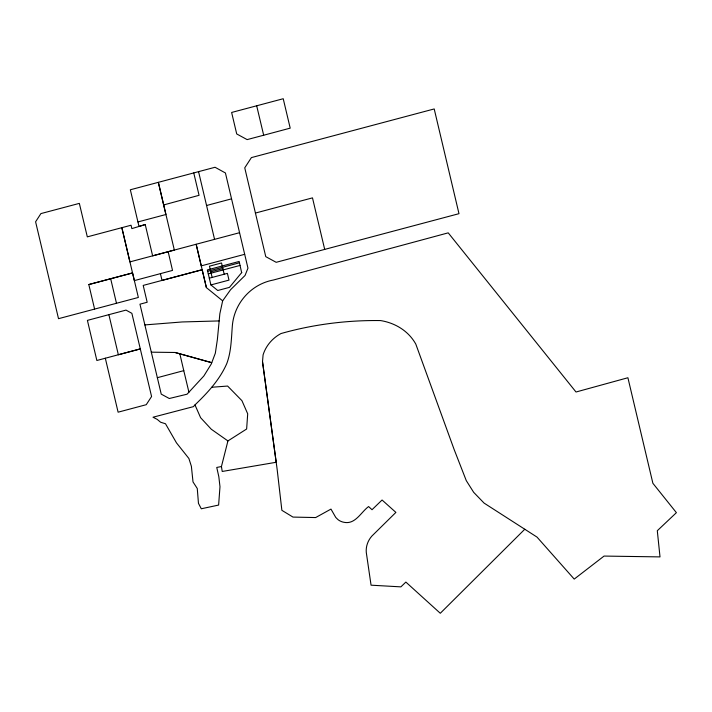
<?xml version="1.0" encoding="UTF-8"?>
<svg xmlns="http://www.w3.org/2000/svg" width="712" height="712" viewBox="0 0 712 712"><rect width="100%" height="100%" fill="white"/><g stroke="black" fill="none" stroke-linecap="round" stroke-linejoin="round"><path stroke-width="1.07" d="M524.78 529.238L440.292 613.272L405.858 582.078L400.892 586.866L371.059 585.184L366.28 552.387C365.754 546.469 367.926 540.497 371.851 536.091L395.89 512.4L382.068 500.011L372.02 509.721L368.594 506.552C361.011 512.115 355.332 524.717 344.012 522.305A14.605 13.457 -24 0 1 338.013 519.653L335.744 517.419L330.973 509.089L315.656 517.562L292.97 517.081L281.872 510.326L277.128 469.19L262.505 361.643L263.093 354.87A35.831 33.01 -24 0 1 280.964 333.554C313.147 324.405 347.038 320.115 380.537 320.569C395.151 322.901 408.519 330.991 415.808 344.11L454.14 449.503L466.28 480.627L473.685 492.339L484.089 503.099L537.026 537.106L574.219 579.096L604.052 556.072L660.006 556.9L657.301 530.725L676.4 512.667L652.886 483.297L627.904 377.743L576.008 392.009L448.222 232.851L273.319 280.047C251.256 284.141 234.426 303 232.388 325.322C231.32 338.173 231.364 351.292 226.799 363.538C219.67 379.825 207.646 392.721 194.981 404.906L193.388 406.659L153 417.223L157.21 419.377L160.6 422.225L165.495 423.765L176.496 442.891L188.885 458.483L191.377 466.28L193.014 481.935L197.269 488.494L198.461 503.331L201.291 508.777L218.62 505.066L219.981 486.697L218.824 476.711L216.751 467.446L221.441 466.538L227.929 440.933L246.637 429.007L247.696 413.805L241.947 400.696L227.609 386.055L211.856 387.248M222.651 300.838L206.391 287.612L202.155 269.732L143.201 285.414L147.179 302.253L139.961 304.193L161.232 394.128L169.287 398.506L187.069 394.199L203.872 375.963L211.242 364.046L215.335 353.214L217.365 339.624L219.857 313.698L222.651 300.838L230.59 289.704L245.044 275.473L247.963 268.166L225.428 172.971L215.042 167.267L130.34 189.775L139 226.443L145.239 224.556L152.635 255.848L239.561 232.699M241.777 272.491L229.46 287.372L217.747 290.496L210.903 284.933L207.352 269.928L239.161 261.455L241.653 272.643M145.239 224.556L131.845 228.614L131.053 225.232L87.318 236.865L79.344 203.383L40.913 213.591L35.6 221.788L58.517 318.682L138.35 297.465L132.557 272.936L88.804 284.551L94.598 309.079M168.165 251.71L172.526 270.418L134.354 280.608L121.841 227.662L129.931 261.891L174.333 250.054L163.671 204.949L199.066 195.31L193.753 172.927M263.68 135.227L290.202 128.142L283.225 98.728L231.631 112.46L236.713 133.945L247.126 139.605L263.68 135.227L256.685 105.803M137.959 221.939L165.923 214.508L158.349 182.343L163.671 204.949M206.569 205.501L231.551 198.844M255.43 213.057L244.75 167.836L251.398 157.601L434.204 108.945L458.982 213.68L276.176 262.31L265.763 256.649L255.43 213.057L312.488 197.874L324.699 249.405M88.804 284.551L132.557 272.936M244.679 254.309L201.265 265.87L196.156 244.261L206.391 287.612M202.155 269.732L162.016 280.403L160.414 273.613M207.673 271.272L239.321 262.835M210.797 271.815L222.856 268.602M208.287 273.889L239.944 265.451M209.31 278.187L227.404 273.372L228.997 280.119L210.903 284.933M108.883 314.668L118.352 354.754L140.291 348.907L96.859 360.486L87.407 320.382L126.006 310.103L131.871 313.333L151.576 396.522L146.245 404.692L118.103 412.186L105.314 358.207M157.352 377.689L183.776 370.64L179.825 353.793L175.081 352.485L151.282 352.173M144.856 324.921L182.156 321.957L219.189 320.925M175.081 352.485L211.749 362.684L179.825 353.793M227.929 440.933L211.304 429.247L200.606 417.695L194.981 404.906M183.776 370.64L188.92 392.196M224.191 274.227L221.53 262.977L209.462 266.19L212.131 277.44M198.568 171.663L214.561 239.348M110.671 278.721L116.474 303.276M221.441 466.538L222.224 471.46L276.203 462.275L262.505 361.643"/></g></svg>
